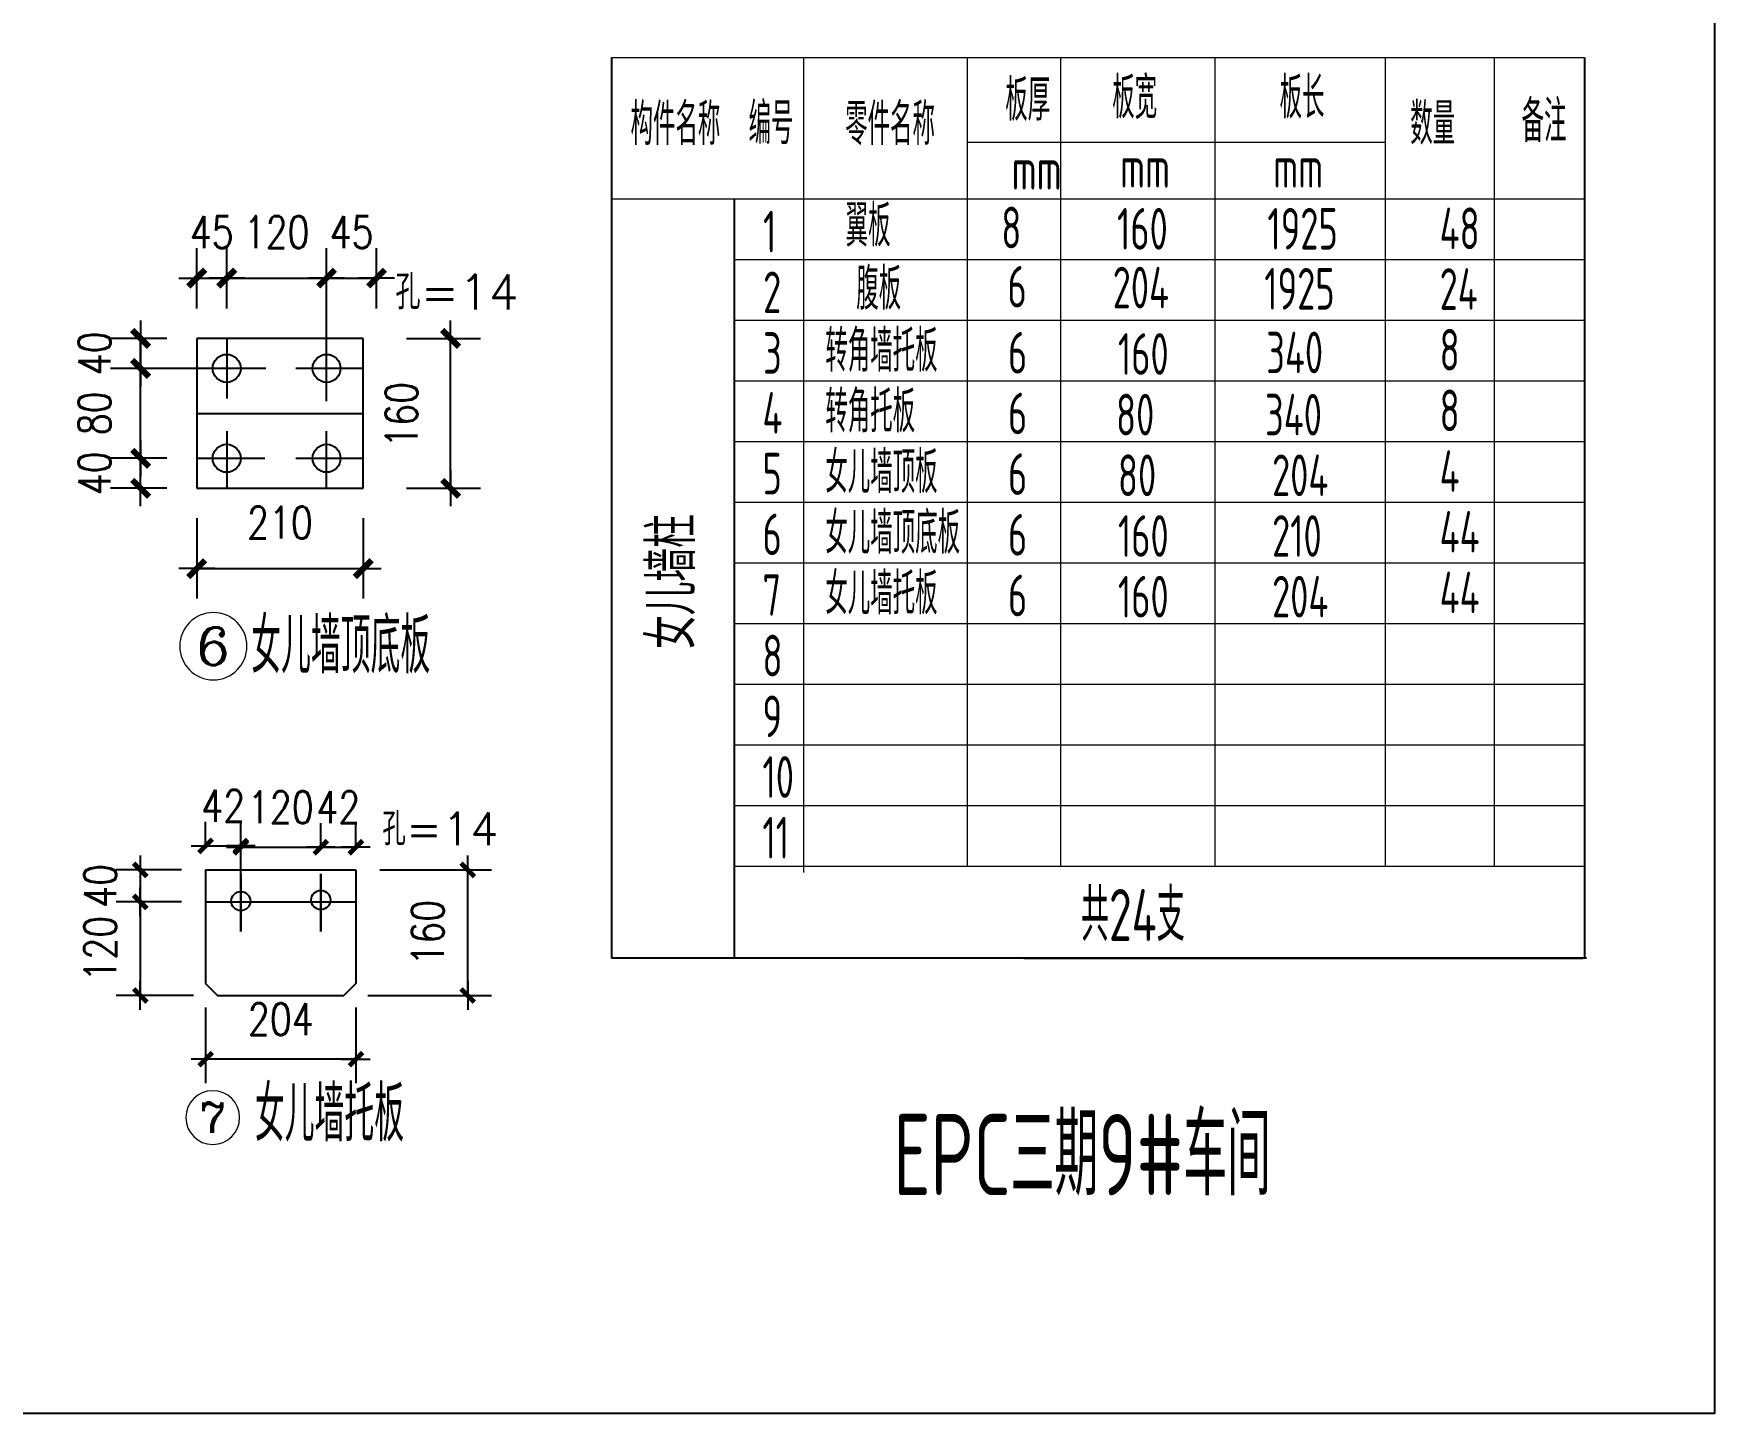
# Model space of a CAD drawing. Header units: millimetres. Extents: x 2451220 to 4527627, y -5186613 to -1639140.
# Drawn here: x 2504351 to 2509397, y -1821443 to -1817303 of the extents above; entities that cross this region are included whole.
import ezdxf
from ezdxf.enums import TextEntityAlignment as Align

# ---------------------------------------------------------------- set-up
doc = ezdxf.new("R2010")
doc.units = ezdxf.units.MM
doc.header["$LTSCALE"] = 1000
doc.header["$PDMODE"] = 34
doc.linetypes.add('CENTER', pattern=[50.8, 31.75, -6.35, 6.35, -6.35])
doc.layers.add('轴线层', color=1, linetype='CENTER', lineweight=15)
doc.layers.add('钢架', color=7, linetype='Continuous', lineweight=25)
doc.styles.add('COMPLEX', font='COMPLEX')
doc.styles.add('DIM_FONT', font='simplex.shx', dxfattribs={"width": 0.8, "bigfont": 'hztxt.shx'})
doc.styles.add('hz', font='gbenor.shx', dxfattribs={"width": 0.75, "height": 100, "bigfont": 'gbcbig.shx'})
doc.styles.get("Standard").update_dxf_attribs({"font": 'txt', "bigfont": 'gbcbig.shx'})
doc.dimstyles.new('WGH(3)', dxfattribs={"dimscale": 1.2, "dimtxt": 100, "dimasz": 0.3, "dimexe": 75, "dimexo": 75, "dimgap": 75, "dimtad": 1, "dimdec": 0, "dimlfac": 0.333333, "dimzin": 0, "dimdsep": 46, "dimtxsty": 'DIM_FONT', "dimblk1": '_DIMX', "dimblk2": '_DIMX', "dimsah": 1, "dimcen": 0.09, "dimclrd": 3, "dimclre": 3, "dimclrt": 7, "dimazin": 0, "dimtfac": 1, "dimtdec": 0, "dimtix": 1, "dimtmove": 2, "dimatfit": 3, "dimldrblk": '_DIMX', "dimfxl": 1, "dimtolj": 1, "dimtzin": 0, "dimarcsym": 0})

# ---------------------------------------------------------------- blocks, each defined once
blk = doc.blocks.new('_DIMX')
blk.add_line((-150, 0), (150, 0))
at = {"const_width": 50}
blk.add_lwpolyline([(-70, -70), (70, 70)], dxfattribs=at)
blk = doc.blocks.new('轴线标号')
at = {"lineweight": 13}
blk.add_circle((0, 0), 0.5, dxfattribs=at)
at = {"layer": '钢架', "lineweight": 13, "style": 'COMPLEX', "width": 1.041667}
blk.add_attdef('A', text='', height=0.56, dxfattribs=at).set_placement((-0.25, -0.28), (0.25, -0.28), align=Align.FIT)
blk = doc.blocks.new('*D1362')
at = {"color": 3, "lineweight": -2}
for p, q in [((2504841.1, -1818757.2), (2504841.1, -1818998.1)), ((2505341.1, -1818757.2), (2505341.1, -1818998.1)), ((2504841.4, -1818908.1), (2505340.7, -1818908.1))]:
    blk.add_line(p, q, dxfattribs=at)
at = {"layer": 'Defpoints', "color": 0}
for p in [(2504841.1, -1818667.2), (2505341.1, -1818667.2), (2505341.1, -1818908.1)]:
    blk.add_point(p, dxfattribs=at)
at = {"color": 3, "lineweight": -2, "xscale": 0.36, "yscale": 0.36, "zscale": 0.36, "rotation": 180}
blk.add_blockref('_DIMX', (2504841.1, -1818908.1), dxfattribs=at)
at = {"color": 3, "lineweight": -2, "xscale": 0.36, "yscale": 0.36, "zscale": 0.36}
blk.add_blockref('_DIMX', (2505341.1, -1818908.1), dxfattribs=at)
at = {"color": 7, "insert": (2505091.1, -1818770.1), "char_height": 96, "attachment_point": 5, "style": 'DIM_FONT'}
blk.add_mtext('\\A1;210', dxfattribs=at)
blk = doc.blocks.new('*D1363')
at = {"color": 3, "lineweight": -2}
for p, q in [((2504841.1, -1818127.2), (2504841.1, -1817946.4)), ((2504931.1, -1818127.2), (2504931.1, -1817946.4)), ((2504840.7, -1818036.4), (2504840.3, -1818036.4)), ((2504841.1, -1818036.4), (2504931.1, -1818036.4)), ((2504931.4, -1818036.4), (2504931.8, -1818036.4))]:
    blk.add_line(p, q, dxfattribs=at)
at = {"layer": 'Defpoints', "color": 0}
for p in [(2504931.1, -1818036.4), (2504841.1, -1818217.2), (2504931.1, -1818217.2)]:
    blk.add_point(p, dxfattribs=at)
at = {"color": 3, "lineweight": -2, "xscale": 0.36, "yscale": 0.36, "zscale": 0.36}
blk.add_blockref('_DIMX', (2504841.1, -1818036.4), dxfattribs=at)
at = {"color": 3, "lineweight": -2, "xscale": 0.36, "yscale": 0.36, "zscale": 0.36, "rotation": 180}
blk.add_blockref('_DIMX', (2504931.1, -1818036.4), dxfattribs=at)
at = {"color": 7, "insert": (2504886.1, -1817898.4), "char_height": 96, "attachment_point": 5, "style": 'DIM_FONT'}
blk.add_mtext('\\A1;45', dxfattribs=at)
blk = doc.blocks.new('*D1364')
at = {"color": 3, "lineweight": -2}
for p, q in [((2504931.1, -1818127.2), (2504931.1, -1817946.4)), ((2505231.1, -1818405.3), (2505231.1, -1817946.4)), ((2504930.7, -1818036.4), (2504930.3, -1818036.4)), ((2504931.1, -1818036.4), (2505231.1, -1818036.4)), ((2505231.4, -1818036.4), (2505231.8, -1818036.4))]:
    blk.add_line(p, q, dxfattribs=at)
at = {"layer": 'Defpoints', "color": 0}
for p in [(2505231.1, -1818036.4), (2504931.1, -1818217.2), (2505231.1, -1818495.3)]:
    blk.add_point(p, dxfattribs=at)
at = {"color": 3, "lineweight": -2, "xscale": 0.36, "yscale": 0.36, "zscale": 0.36}
blk.add_blockref('_DIMX', (2504931.1, -1818036.4), dxfattribs=at)
at = {"color": 3, "lineweight": -2, "xscale": 0.36, "yscale": 0.36, "zscale": 0.36, "rotation": 180}
blk.add_blockref('_DIMX', (2505231.1, -1818036.4), dxfattribs=at)
at = {"color": 7, "insert": (2505081.1, -1817898.4), "char_height": 96, "attachment_point": 5, "style": 'DIM_FONT'}
blk.add_mtext('\\A1;120', dxfattribs=at)
blk = doc.blocks.new('*D160')
at = {"color": 3, "lineweight": -2}
for p, q in [((2505231.1, -1818217.2), (2505231.1, -1817946.4)), ((2505381.1, -1818127.2), (2505381.1, -1817946.4)), ((2505230.7, -1818036.4), (2505230.3, -1818036.4)), ((2505231.1, -1818036.4), (2505381.1, -1818036.4)), ((2505381.4, -1818036.4), (2505381.8, -1818036.4))]:
    blk.add_line(p, q, dxfattribs=at)
at = {"layer": 'Defpoints', "color": 0}
for p in [(2505381.1, -1818036.4), (2505381.1, -1818217.2), (2505231.1, -1818307.2)]:
    blk.add_point(p, dxfattribs=at)
at = {"color": 3, "lineweight": -2, "xscale": 0.36, "yscale": 0.36, "zscale": 0.36}
blk.add_blockref('_DIMX', (2505231.1, -1818036.4), dxfattribs=at)
at = {"color": 3, "lineweight": -2, "xscale": 0.36, "yscale": 0.36, "zscale": 0.36, "rotation": 180}
blk.add_blockref('_DIMX', (2505381.1, -1818036.4), dxfattribs=at)
at = {"color": 7, "insert": (2505306.1, -1817898.4), "char_height": 96, "attachment_point": 5, "style": 'DIM_FONT'}
blk.add_mtext('\\A1;45', dxfattribs=at)
blk = doc.blocks.new('*D1365')
at = {"color": 3, "lineweight": -2}
for p, q in [((2504751.1, -1818577.2), (2504582.6, -1818577.2)), ((2504672.6, -1818576.8), (2504672.6, -1818576.4)), ((2504672.6, -1818667.2), (2504672.6, -1818577.2)), ((2504751.1, -1818667.2), (2504582.6, -1818667.2)), ((2504672.6, -1818667.5), (2504672.6, -1818667.9))]:
    blk.add_line(p, q, dxfattribs=at)
at = {"layer": 'Defpoints', "color": 0}
for p in [(2504672.6, -1818577.2), (2504841.1, -1818577.2), (2504841.1, -1818667.2)]:
    blk.add_point(p, dxfattribs=at)
at = {"color": 3, "lineweight": -2, "xscale": 0.36, "yscale": 0.36, "zscale": 0.36}
for p, rotation in [((2504672.6, -1818577.2), 270), ((2504672.6, -1818667.2), 90)]:
    blk.add_blockref('_DIMX', p, dxfattribs=dict(at, rotation=rotation))
at = {"color": 7, "insert": (2504534.6, -1818622.2), "char_height": 96, "attachment_point": 5, "rotation": 90, "style": 'DIM_FONT'}
blk.add_mtext('\\A1;40', dxfattribs=at)
blk = doc.blocks.new('*D1366')
at = {"color": 3, "lineweight": -2}
for p, q in [((2505049.1, -1818307.2), (2504582.6, -1818307.2)), ((2504672.6, -1818306.8), (2504672.6, -1818306.4)), ((2504672.6, -1818577.2), (2504672.6, -1818307.2)), ((2504751.1, -1818577.2), (2504582.6, -1818577.2)), ((2504672.6, -1818577.5), (2504672.6, -1818577.9))]:
    blk.add_line(p, q, dxfattribs=at)
at = {"layer": 'Defpoints', "color": 0}
for p in [(2504672.6, -1818307.2), (2505139.1, -1818307.2), (2504841.1, -1818577.2)]:
    blk.add_point(p, dxfattribs=at)
at = {"color": 3, "lineweight": -2, "xscale": 0.36, "yscale": 0.36, "zscale": 0.36}
for p, rotation in [((2504672.6, -1818307.2), 270), ((2504672.6, -1818577.2), 90)]:
    blk.add_blockref('_DIMX', p, dxfattribs=dict(at, rotation=rotation))
at = {"color": 7, "insert": (2504534.6, -1818442.2), "char_height": 96, "attachment_point": 5, "rotation": 90, "style": 'DIM_FONT'}
blk.add_mtext('\\A1;80', dxfattribs=at)
blk = doc.blocks.new('*D1367')
at = {"color": 3, "lineweight": -2}
for p, q in [((2504751.1, -1818217.2), (2504582.6, -1818217.2)), ((2504672.6, -1818216.8), (2504672.6, -1818216.4)), ((2504672.6, -1818307.2), (2504672.6, -1818217.2)), ((2505049.1, -1818307.2), (2504582.6, -1818307.2)), ((2504672.6, -1818307.5), (2504672.6, -1818307.9))]:
    blk.add_line(p, q, dxfattribs=at)
at = {"layer": 'Defpoints', "color": 0}
for p in [(2504672.6, -1818217.2), (2504841.1, -1818217.2), (2505139.1, -1818307.2)]:
    blk.add_point(p, dxfattribs=at)
at = {"color": 3, "lineweight": -2, "xscale": 0.36, "yscale": 0.36, "zscale": 0.36}
for p, rotation in [((2504672.6, -1818217.2), 270), ((2504672.6, -1818307.2), 90)]:
    blk.add_blockref('_DIMX', p, dxfattribs=dict(at, rotation=rotation))
at = {"color": 7, "insert": (2504534.6, -1818262.2), "char_height": 96, "attachment_point": 5, "rotation": 90, "style": 'DIM_FONT'}
blk.add_mtext('\\A1;40', dxfattribs=at)
blk = doc.blocks.new('*D161')
at = {"color": 3, "lineweight": -2}
for p, q in [((2505471.1, -1818217.2), (2505693.3, -1818217.2)), ((2505603.3, -1818666.8), (2505603.3, -1818217.5)), ((2505471.1, -1818667.2), (2505693.3, -1818667.2))]:
    blk.add_line(p, q, dxfattribs=at)
at = {"layer": 'Defpoints', "color": 0}
for p in [(2505381.1, -1818217.2), (2505603.3, -1818217.2), (2505381.1, -1818667.2)]:
    blk.add_point(p, dxfattribs=at)
at = {"color": 3, "lineweight": -2, "xscale": 0.36, "yscale": 0.36, "zscale": 0.36}
for p, rotation in [((2505603.3, -1818217.2), 90), ((2505603.3, -1818667.2), 270)]:
    blk.add_blockref('_DIMX', p, dxfattribs=dict(at, rotation=rotation))
at = {"color": 7, "insert": (2505455.9, -1818446.8), "char_height": 96, "attachment_point": 5, "rotation": 90, "style": 'DIM_FONT'}
blk.add_mtext('\\A1;160', dxfattribs=at)

msp = doc.modelspace()

# ---------------------------------------------------------------- linework, layer by layer
at = {"color": 1}
for p, q in [((2506086.5, -1817374.6), (2506086.5, -1820077.5)), ((2506456.1, -1820077.5), (2506456.1, -1817798.2))]:
    msp.add_line(p, q, dxfattribs=at)
for p, q in [((2509007.1, -1817374.6), (2509007.1, -1820077.5)), ((2505341.1, -1818217.2), (2504841.1, -1818217.2)), ((2504841.1, -1818217.2), (2504841.1, -1818667.2)), ((2504931.1, -1818217.2), (2504931.1, -1818397.3)), ((2505231.1, -1818397.3), (2505231.1, -1818217.2)), ((2505341.1, -1818667.2), (2505341.1, -1818217.2)), ((2505045.4, -1818307.2), (2504841.1, -1818307.2)), ((2505341.1, -1818307.2), (2505139.1, -1818307.2)), ((2504841.1, -1818442.2), (2505341.1, -1818442.2)), ((2504931.1, -1818495.3), (2504931.1, -1818667.2)), ((2505231.1, -1818667.2), (2505231.1, -1818495.3)), ((2504841.1, -1818577.2), (2505045.4, -1818577.2)), ((2505139.1, -1818577.2), (2505341.1, -1818577.2)), ((2504841.1, -1818667.2), (2505341.1, -1818667.2)), ((2507324.1, -1820077.5), (2509002.6, -1820077.5)), ((2507324.1, -1820077.5), (2509002.6, -1820077.5)), ((2507613.1, -1820077.5), (2509002.6, -1820077.5)), ((2507613.1, -1820077.5), (2509002.6, -1820077.5)), ((2507613.1, -1820077.5), (2509002.6, -1820077.5)), ((2507613.1, -1820077.5), (2509002.6, -1820077.5))]:
    msp.add_line(p, q)
at = {"color": 3, "lineweight": -3}
for p, q in [((2504867.9, -1819740.3), (2504867.9, -1819668.3)), ((2504973.5, -1819838.7), (2504973.5, -1819668.3)), ((2504973.5, -1819740.3), (2504973.5, -1819672.4)), ((2505213.5, -1819752.3), (2505213.5, -1819672.4)), ((2505213.5, -1819752.3), (2505213.5, -1819672.4)), ((2505319.1, -1819740.3), (2505319.1, -1819672.4)), ((2504867.6, -1819740.3), (2504867.3, -1819740.3)), ((2504867.9, -1819740.3), (2504973.5, -1819740.3)), ((2504973.2, -1819744.4), (2504972.9, -1819744.4)), ((2504973.5, -1819744.4), (2505213.5, -1819744.4)), ((2504973.8, -1819740.3), (2504974, -1819740.3)), ((2505213.2, -1819744.4), (2505212.9, -1819744.4)), ((2505213.5, -1819744.4), (2505319.1, -1819744.4)), ((2505213.8, -1819744.4), (2505214, -1819744.4)), ((2505319.4, -1819744.4), (2505319.6, -1819744.4)), ((2504795.9, -1819812.3), (2504599.7, -1819812.3)), ((2504671.7, -1819812), (2504671.7, -1819811.8)), ((2504671.7, -1819812.3), (2504671.7, -1819908.3)), ((2505391.1, -1819812.3), (2505726.6, -1819812.3)), ((2505654.6, -1820188.8), (2505654.6, -1819812.6)), ((2504795.9, -1819908.3), (2504599.7, -1819908.3)), ((2504795.9, -1819908.3), (2504599.7, -1819908.3)), ((2504671.7, -1819908), (2504671.7, -1819907.8)), ((2504671.7, -1819908.3), (2504671.7, -1820189.1)), ((2504671.7, -1819908.6), (2504671.7, -1819908.9)), ((2504831.9, -1820189.1), (2504599.7, -1820189.1)), ((2504671.7, -1820189.4), (2504671.7, -1820189.7)), ((2505355.1, -1820189.1), (2505726.6, -1820189.1)), ((2504867.9, -1820225.1), (2504867.9, -1820452.1)), ((2505319.1, -1820225.1), (2505319.1, -1820452.1)), ((2505318.8, -1820380.1), (2504868.2, -1820380.1))]:
    msp.add_line(p, q, dxfattribs=at)
at = {"lineweight": -3}
for p, q in [((2504867.9, -1819812.3), (2504867.9, -1820153.1)), ((2504867.9, -1819812.3), (2505319.1, -1819812.3)), ((2504973.5, -1819997.1), (2504973.5, -1819824.3)), ((2504973.5, -1819824.3), (2504973.5, -1819997.1)), ((2505213.5, -1819997.1), (2505213.5, -1819824.3)), ((2505213.5, -1819824.3), (2505213.5, -1819997.1)), ((2505319.1, -1819812.3), (2505319.1, -1820153.1)), ((2504867.9, -1819908.3), (2505319.1, -1819908.3)), ((2504867.9, -1819908.3), (2505319.1, -1819908.3)), ((2504867.9, -1819908.3), (2505319.1, -1819908.3)), ((2509013.4, -1820077.5), (2506086.5, -1820077.5)), ((2504867.9, -1820153.1), (2504903.9, -1820189.1)), ((2504903.9, -1820189.1), (2505283.1, -1820189.1)), ((2505319.1, -1820153.1), (2505283.1, -1820189.1))]:
    msp.add_line(p, q, dxfattribs=at)
msp.add_lwpolyline([(2500480.2, -1814083.6), (2509397.5, -1814083.6), (2509397.5, -1821443), (2500480.2, -1821443)], close=True)
for centre in [(2504931.1, -1818307.2), (2505231.1, -1818307.2), (2504931.1, -1818577.2), (2505231.1, -1818577.2)]:
    msp.add_circle(centre, 42)
for centre in [(2504973.5, -1819905.9), (2505213.5, -1819902.6)]:
    msp.add_circle(centre, 28.8, dxfattribs=at)
at = {"layer": '钢架', "lineweight": 13}
for p, q in [((2506086.5, -1817374.6), (2509007.1, -1817374.6)), ((2506662.4, -1817374.6), (2506662.4, -1819819.5)), ((2507153.9, -1817374.6), (2507153.9, -1819801)), ((2507434.6, -1817374.6), (2507434.6, -1819801)), ((2507434.6, -1817374.6), (2507434.6, -1819801)), ((2507897.9, -1817374.6), (2507897.9, -1819801)), ((2508409.5, -1817374.6), (2508409.5, -1819801)), ((2508736.8, -1817374.6), (2508736.8, -1819801)), ((2507153.9, -1817628), (2508409.5, -1817628)), ((2506086.5, -1817798.2), (2509007.1, -1817798.2)), ((2506456.1, -1817980.3), (2509007.1, -1817980.3)), ((2506456.1, -1818162.3), (2509007.1, -1818162.3)), ((2506456.1, -1818344.4), (2509007.1, -1818344.4)), ((2506456.1, -1818344.4), (2509007.1, -1818344.4)), ((2506456.1, -1818526.5), (2509007.1, -1818526.5)), ((2506456.1, -1818708.6), (2509007.1, -1818708.6)), ((2506456.1, -1818890.6), (2509007.1, -1818890.6)), ((2506456.1, -1819072.7), (2509007.1, -1819072.7)), ((2506456.1, -1819254.8), (2509007.1, -1819254.8)), ((2506456.1, -1819436.8), (2509007.1, -1819436.8)), ((2506456.1, -1819618.9), (2509007.1, -1819618.9)), ((2507153.9, -1819618.9), (2507153.9, -1819801)), ((2507153.9, -1819618.9), (2507153.9, -1819801)), ((2507153.9, -1819618.9), (2507153.9, -1819801)), ((2507434.6, -1819618.9), (2507434.6, -1819801)), ((2507434.6, -1819618.9), (2507434.6, -1819801)), ((2507434.6, -1819618.9), (2507434.6, -1819801)), ((2507434.6, -1819618.9), (2507434.6, -1819801)), ((2507434.6, -1819618.9), (2507434.6, -1819801)), ((2507434.6, -1819618.9), (2507434.6, -1819801)), ((2507897.9, -1819618.9), (2507897.9, -1819801)), ((2507897.9, -1819618.9), (2507897.9, -1819801)), ((2507897.9, -1819618.9), (2507897.9, -1819801)), ((2508409.5, -1819618.9), (2508409.5, -1819801)), ((2508409.5, -1819618.9), (2508409.5, -1819801)), ((2508409.5, -1819618.9), (2508409.5, -1819801)), ((2506456.1, -1819801), (2509007.1, -1819801)), ((2506456.1, -1819801), (2509007.1, -1819801)), ((2506456.1, -1819801), (2509007.1, -1819801)), ((2506456.1, -1819801), (2509007.1, -1819801))]:
    msp.add_line(p, q, dxfattribs=at)

# ---------------------------------------------------------------- block references
ref = msp.add_blockref('轴线标号', (2504891.1, -1819141), dxfattribs=dict(xscale=-201.8218843135983, yscale=201.8218843135983, zscale=201.8218843136332))
ref.add_attrib('A', '6', dxfattribs={"layer": '钢架', "lineweight": 13, "height": 113, "style": 'COMPLEX', "width": 1.339286}).set_placement((2504840.6, -1819197.5), (2504941.5, -1819197.5), align=Align.FIT)
at = {"color": 3, "lineweight": -3, "xscale": 0.2879999997094274, "yscale": 0.2879999997094274, "zscale": 0.288}
for p in [(2504867.9, -1819740.3), (2504973.5, -1819744.4), (2505213.5, -1819744.4), (2505319.1, -1820380.1)]:
    msp.add_blockref('_DIMX', p, dxfattribs=at)
for p, rotation in [((2504973.5, -1819740.3), 180), ((2505213.5, -1819744.4), 180), ((2505319.1, -1819744.4), 180), ((2504671.7, -1819812.3), 270), ((2505654.6, -1819812.3), 90), ((2504671.7, -1819908.3), 90), ((2504671.7, -1819908.3), 270), ((2504671.7, -1820189.1), 90), ((2505654.6, -1820189.1), 270), ((2504867.9, -1820380.1), 180)]:
    msp.add_blockref('_DIMX', p, dxfattribs=dict(at, rotation=rotation))
ref = msp.add_blockref('轴线标号', (2504889.2, -1820555.5), dxfattribs=dict(xscale=-161.4575074510649, yscale=161.4575074510649, zscale=161.4575074509065))
ref.add_attrib('A', '7', dxfattribs={"layer": '钢架', "lineweight": 13, "height": 90.4, "style": 'COMPLEX', "width": 1.339286}).set_placement((2504848.9, -1820600.7), (2504929.6, -1820600.7), align=Align.FIT)

# ---------------------------------------------------------------- texts
at = {"insert": (2505437.8, -1818026), "char_height": 104.12, "attachment_point": 1}
msp.add_mtext_dynamic_manual_height_columns('孔=14', width=1506.743, gutter_width=12.5, heights=[336], dxfattribs=at).dxf.set("width", 1280.731)
at = {"color": 7, "lineweight": -3, "char_height": 96, "attachment_point": 5, "style": 'DIM_FONT'}
for s, insert in [('\\A1;42', (2504920.7, -1819620.3)), ('\\A1;120', (2505093.5, -1819624.4)), ('\\A1;42', (2505266.3, -1819624.4)), ('\\A1;204', (2505093.5, -1820260.1))]:
    msp.add_mtext(s, dxfattribs=dict(at, insert=insert))
at = {"color": 7, "lineweight": -3, "char_height": 96, "attachment_point": 5, "rotation": 90, "style": 'DIM_FONT'}
for s, insert in [('\\A1;40', (2504551.7, -1819860.3)), ('\\A1;160', (2505534.6, -1820000.7)), ('\\A1;120', (2504551.7, -1820048.7))]:
    msp.add_mtext(s, dxfattribs=dict(at, insert=insert))
at = {"layer": '轴线层', "color": 4}
msp.add_text('孔=14', height=98, dxfattribs=at).set_placement((2505398.4, -1819738.4))
at = {"layer": '轴线层', "color": 4, "linetype": 'ByBlock', "insert": (2506197, -1819149.2), "char_height": 140.45, "attachment_point": 1, "rotation": 90}
msp.add_mtext_dynamic_manual_height_columns('女儿墙柱', width=1139.904, gutter_width=12.5, heights=[0], dxfattribs=at).dxf.set("width", 823.581)
at = {"layer": '钢架', "style": 'hz', "width": 0.75}
msp.add_text('女儿墙顶底板', height=165.89, dxfattribs=at).set_placement((2505004.8, -1819222.3))
at = {"layer": '钢架', "lineweight": 13, "attachment_point": 1, "style": 'hz'}
for s, insert, char_height, width in [('板厚', (2507268.5, -1817439.6), 124.85, 511.656), ('板宽', (2507589.7, -1817432.5), 124.85, 511.656), ('板长', (2508092.2, -1817432.5), 124.85, 511.656), ('构件名称', (2506143.6, -1817512), 124.85, 511.656), ('编号', (2506497.9, -1817509.8), 124.85, 511.656), ('零件名称', (2506787.9, -1817512), 124.85, 511.656), ('数量', (2508484.4, -1817511), 124.85, 511.656), ('备注', (2508818.7, -1817503), 124.85, 511.656), ('mm', (2507287.8, -1817646.2), 124.85, 511.656), ('mm', (2507613.3, -1817640.3), 124.85, 511.656), ('mm', (2508073.1, -1817640.3), 124.85, 511.656), ('翼板', (2506789.3, -1817816.8), 124.85, 511.656), ('1', (2506541.5, -1817834.6), 124.8, 511.656), ('\\pi400,t600;8', (2506856.6, -1817822.3), 124.848, 511.656), ('\\pi400,t600;160', (2507204.1, -1817826), 124.848, 511.656), ('\\pi400,t600;1925', (2507655.6, -1817826), 124.848, 511.656), ('       48', (2508217.1, -1817824.8), 124.85, 511.656), ('2', (2506541.5, -1818016.7), 124.8, 511.656), ('腹板', (2506821.1, -1818006.1), 124.85, 511.656), ('\\pi400,t600;6', (2506875.3, -1817999.7), 124.848, 511.656), ('\\pi400,t600;  204', (2507089.5, -1818002.4), 124.848, 774.84), ('\\pi400,t600;1925', (2507646.2, -1818006.1), 124.848, 511.656), ('       24', (2508217.1, -1818006.9), 124.85, 511.656), ('3', (2506541.5, -1818198.8), 124.8, 511.656), ('转角墙托板', (2506728.3, -1818192.4), 124.85, 511.656), ('\\pi400,t600;6', (2506876.8, -1818197.9), 124.848, 511.656), ('\\pi400,t600;160', (2507206.8, -1818201.6), 124.848, 511.656), ('\\pi400,t600;340', (2507652, -1818197.1), 124.848, 511.656), ('       8', (2508217.1, -1818189), 124.85, 511.656), ('转角托板', (2506728.3, -1818374.5), 124.85, 511.656), ('       8', (2508217.1, -1818371), 124.85, 511.656), ('4', (2506539.7, -1818378.6), 124.8, 511.656), ('\\pi400,t600;6', (2506876.8, -1818380), 124.848, 511.656), ('\\pi400,t600;80', (2507201.1, -1818383.6), 124.848, 511.656), ('\\pi400,t600;340', (2507648.5, -1818383.6), 124.848, 511.656), ('5', (2506539.7, -1818560.7), 124.8, 511.656), ('女儿墙顶板', (2506728.3, -1818556.5), 124.85, 511.656), ('\\pi400,t600;6', (2506876.8, -1818562.1), 124.848, 511.656), ('\\pi400,t600;80', (2507206.8, -1818565.7), 124.848, 511.656), ('\\pi400,t600;204', (2507669.5, -1818565.7), 124.848, 511.656), ('       4', (2508217.1, -1818553.1), 124.85, 511.656), ('女儿墙顶底板', (2506728.3, -1818738.6), 124.85, 511.656), ('6', (2506539.7, -1818742.7), 124.8, 511.656), ('\\pi400,t600;6', (2506876.8, -1818744.2), 124.848, 511.656), ('\\pi400,t600;160', (2507206.8, -1818747.8), 124.848, 511.656), ('\\pi400,t600;210', (2507669.5, -1818747.8), 124.848, 511.656), ('       44', (2508217.1, -1818735.2), 124.85, 511.656), ('7', (2506539.7, -1818924.8), 124.8, 511.656), ('女儿墙托板', (2506728.3, -1818920.7), 124.85, 511.656), ('\\pi400,t600;6', (2506876.8, -1818926.2), 124.848, 511.656), ('\\pi400,t600;204', (2507669.5, -1818929.9), 124.848, 511.656), ('       44', (2508217.1, -1818917.2), 124.85, 511.656), ('\\pi400,t600;160', (2507206.8, -1818929.9), 124.848, 511.656), ('8', (2506539.7, -1819106.9), 124.8, 511.656), ('9', (2506539.7, -1819288.9), 124.8, 511.656), ('10', (2506539.7, -1819471), 124.85, 511.656), ('11', (2506539.7, -1819653.1), 124.85, 511.656), ('共24支', (2507495.7, -1819869.5), 156.06, 500.624), ('女儿墙托板', (2505015.7, -1820461.1), 165.89, 679.848), ('EPC三期9#车间', (2506932.6, -1820544.8), 243.86, 1770.148)]:
    msp.add_mtext(s, dxfattribs=dict(at, insert=insert, char_height=char_height, width=width))

# ---------------------------------------------------------------- dimensions: what is measured, and where the dimension line sits
for base, p1, p2, angle, text, picture, middle in [((2504931.1, -1818036.4), (2504841.1, -1818217.2), (2504931.1, -1818217.2), 180, '45', '*D1363', (2504886.1, -1817898.4)), ((2505231.1, -1818036.4), (2504931.1, -1818217.2), (2505231.1, -1818495.3), 180, '120', '*D1364', (2505081.1, -1817898.4)), ((2505381.1, -1818036.4), (2505231.1, -1818307.2), (2505381.1, -1818217.2), 180, '45', '*D160', (2505306.1, -1817898.4)), ((2504672.6, -1818217.2), (2505139.1, -1818307.2), (2504841.1, -1818217.2), 90, '40', '*D1367', (2504534.6, -1818262.2)), ((2504672.6, -1818307.2), (2504841.1, -1818577.2), (2505139.1, -1818307.2), 90, '80', '*D1366', (2504534.6, -1818442.2)), ((2504672.6, -1818577.2), (2504841.1, -1818667.2), (2504841.1, -1818577.2), 90, '40', '*D1365', (2504534.6, -1818622.2)), ((2505341.1, -1818908.1), (2504841.1, -1818667.2), (2505341.1, -1818667.2), 180, '210', '*D1362', (2505091.1, -1818770.1))]:
    dim = msp.add_linear_dim(base=base, p1=p1, p2=p2, angle=angle, text=text, dimstyle='WGH(3)', override={"dimtxt": 80})
    dim.commit()
    dim.dimension.update_dxf_attribs({"geometry": picture, "text_midpoint": middle})
dim = msp.add_linear_dim(base=(2505603.3, -1818217.2), p1=(2505381.1, -1818667.2), p2=(2505381.1, -1818217.2), angle=90, text='160', dimstyle='WGH(3)', override={"dimtxt": 80})
dim.commit()
dim.dimension.update_dxf_attribs({"geometry": '*D161', "text_midpoint": (2505455.9, -1818446.8), "dimtype": 160})

doc.saveas('drawing.dxf')
